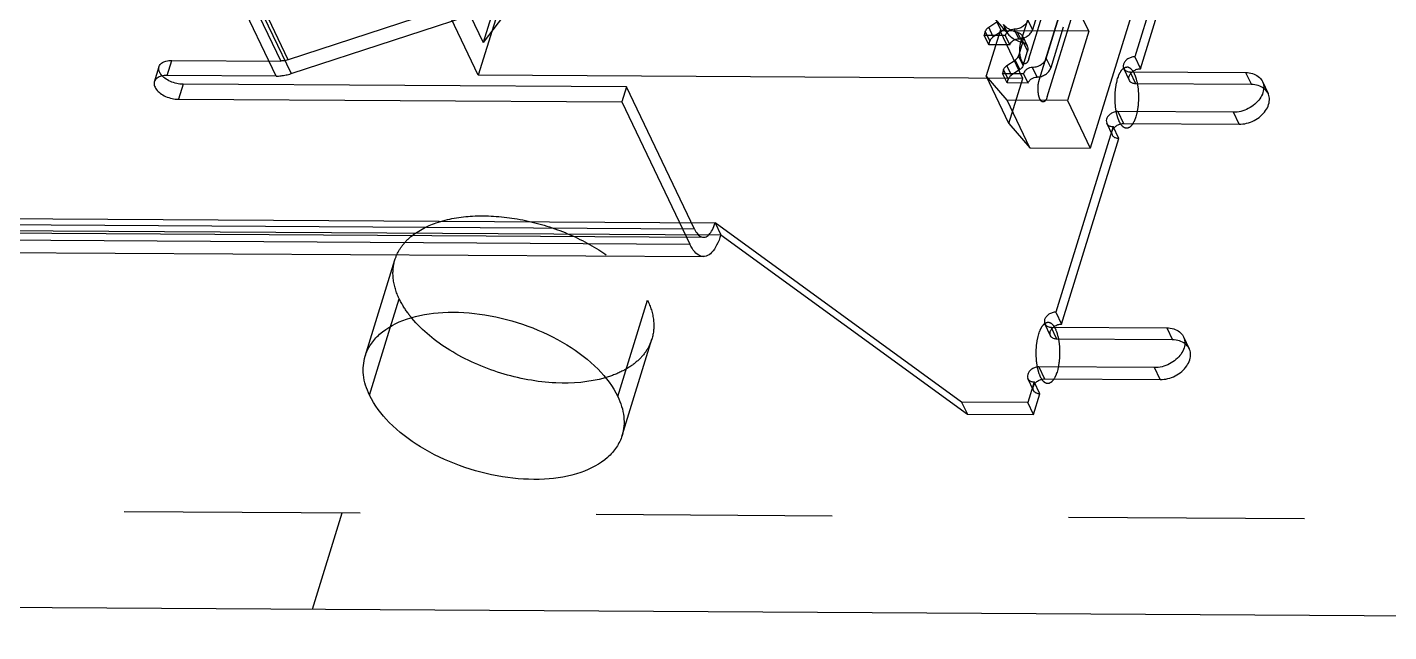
# Model space of a CAD drawing. Header units: millimetres. Extents: x 753 to 1632, y 352 to 973.
# Drawn here: x 1218.18 to 1235.9, y 762.42 to 770.29 of the extents above; entities that cross this region are included whole.
import ezdxf

# ---------------------------------------------------------------- set-up
doc = ezdxf.new("R2010")
doc.units = ezdxf.units.MM
doc.header["$LTSCALE"] = 30.734
doc.linetypes.add('HIDDEN', pattern=[0.2, 0.1, -0.1])
doc.layers.get('0').update_dxf_attribs({"linetype": 'CONTINUOUS'})
for name, color, linetype in [('02___PRT_ALL_AXES', 7, 'CONTINUOUS'), ('CURVES', 7, 'CONTINUOUS'), ('DEFAULT_2', 8, 'HIDDEN')]:
    doc.layers.add(name, color=color, linetype=linetype)

msp = doc.modelspace()

# ---------------------------------------------------------------- linework, layer by layer
at = {"color": 6, "linetype": 'Continuous'}
for p, q in [((1219.03127, 780.7326), (1224.11425, 770.09056)), ((1224.05063, 769.66381), (1218.88477, 780.4794)), ((1218.62815, 775.81681), (1221.47828, 769.84959)), ((1221.57586, 769.86544), (1218.72572, 775.83266)), ((1221.41776, 769.65376), (1218.56763, 775.62098)), ((1218.7625, 775.65259), (1221.61263, 769.68536)), ((1233.46897, 773.41545), (1232.01657, 768.71549)), ((1224.94723, 772.56519), (1224.05063, 769.66381)), ((1224.80072, 772.31199), (1224.11425, 770.09056)), ((1233.28243, 772.12891), (1232.59496, 769.90426)), ((1232.66918, 769.74887), (1233.35665, 771.97352)), ((1224.83193, 771.03172), (1224.11425, 770.09056)), ((1224.24016, 770.73617), (1221.57586, 769.86544)), ((1231.42866, 770.7871), (1231.26485, 770.25702)), ((1221.61263, 769.68536), (1224.27708, 770.55614)), ((1230.57219, 770.63264), (1230.9466, 770.19937)), ((1230.69468, 770.28776), (1230.80126, 770.35887)), ((1230.80126, 770.35887), (1230.86064, 770.23456)), ((1230.9466, 770.19937), (1230.88722, 770.32369)), ((1231.20548, 770.38134), (1231.26485, 770.25702)), ((1231.44299, 769.88407), (1231.60679, 770.41415)), ((1231.99759, 770.23636), (1231.90852, 770.42283)), ((1230.65051, 770.23253), (1230.63621, 770.18626)), ((1230.63621, 770.18626), (1230.91108, 770.18463)), ((1230.69559, 770.06194), (1230.63621, 770.18626)), ((1230.65051, 770.23253), (1230.70989, 770.10822)), ((1230.84294, 770.24323), (1230.66186, 769.65727)), ((1230.75406, 770.16345), (1230.69468, 770.28776)), ((1230.86064, 770.23456), (1230.75406, 770.16345)), ((1231.99759, 770.23636), (1230.84294, 770.24323)), ((1231.13982, 769.62164), (1230.84294, 770.24323)), ((1230.97053, 770.06044), (1230.91115, 770.18475)), ((1231.08719, 770.13848), (1231.02781, 770.2628)), ((1231.06971, 770.21945), (1231.12909, 770.09513)), ((1231.13722, 770.16954), (1231.1966, 770.04522)), ((1231.66617, 770.28983), (1231.50236, 769.75975)), ((1231.99759, 770.23636), (1231.71969, 769.33707)), ((1230.69559, 770.06194), (1230.70989, 770.10822)), ((1230.97046, 770.06031), (1230.69559, 770.06194)), ((1231.14048, 770.10302), (1231.08294, 769.91683)), ((1231.14048, 770.10302), (1231.19986, 769.9787)), ((1231.14232, 769.79252), (1231.19986, 769.9787)), ((1219.83431, 769.58061), (1219.89483, 769.77644)), ((1219.99894, 769.6622), (1220.05946, 769.85803)), ((1220.05946, 769.85803), (1221.47828, 769.84959)), ((1230.93219, 769.79049), (1231.03877, 769.86161)), ((1230.99157, 769.66618), (1230.93219, 769.79049)), ((1231.03877, 769.86161), (1231.09815, 769.73729)), ((1231.14232, 769.79252), (1231.08294, 769.91683)), ((1231.44299, 769.88407), (1231.50236, 769.75975)), ((1232.59496, 769.90426), (1232.66918, 769.74887)), ((1221.41776, 769.65376), (1219.99894, 769.6622)), ((1231.13982, 769.62164), (1224.05063, 769.66381)), ((1230.93452, 769.34174), (1230.66186, 769.65727)), ((1230.95875, 769.03568), (1230.66186, 769.65727)), ((1230.88802, 769.73527), (1230.87372, 769.68899)), ((1230.87372, 769.68899), (1231.14859, 769.68736)), ((1230.9331, 769.56467), (1230.87372, 769.68899)), ((1230.88802, 769.73527), (1230.9474, 769.61095)), ((1230.9331, 769.56467), (1230.9474, 769.61095)), ((1230.95875, 769.03568), (1231.13982, 769.62164)), ((1231.09815, 769.73729), (1230.99157, 769.66618)), ((1231.20804, 769.56317), (1231.14866, 769.68749)), ((1231.3247, 769.64121), (1231.26532, 769.76553)), ((1232.52613, 769.59708), (1232.4519, 769.75247)), ((1232.53444, 769.70843), (1234.03965, 769.69948)), ((1232.60866, 769.55304), (1232.53444, 769.70843)), ((1234.03965, 769.69948), (1234.11387, 769.54408)), ((1220.2079, 769.54724), (1220.14739, 769.3514)), ((1225.98116, 769.5129), (1220.2079, 769.54724)), ((1225.98116, 769.5129), (1225.92065, 769.31707)), ((1226.86441, 767.66368), (1225.98116, 769.5129)), ((1231.20797, 769.56304), (1230.9331, 769.56467)), ((1234.11387, 769.54408), (1232.60866, 769.55304)), ((1234.25755, 769.58321), (1234.33177, 769.42781)), ((1220.14739, 769.3514), (1225.92065, 769.31707)), ((1225.92065, 769.31707), (1226.80389, 767.46785)), ((1231.71969, 769.33707), (1230.93452, 769.34174)), ((1231.23141, 768.72016), (1230.93452, 769.34174)), ((1231.71969, 769.33707), (1232.01657, 768.71549)), ((1233.87989, 769.18248), (1232.37468, 769.19144)), ((1232.37468, 769.19144), (1232.4489, 769.03604)), ((1233.95411, 769.02709), (1233.87989, 769.18248)), ((1230.95875, 769.03568), (1231.23141, 768.72016)), ((1232.31416, 768.9956), (1231.56843, 766.58241)), ((1232.30585, 768.88425), (1232.23162, 769.03965)), ((1232.38838, 768.84021), (1232.31416, 768.9956)), ((1232.4489, 769.03604), (1233.95411, 769.02709)), ((1231.23141, 768.72016), (1232.01657, 768.71549)), ((1231.64265, 766.42701), (1232.38838, 768.84021)), ((1213.27807, 767.82696), (1227.13388, 767.74455)), ((1213.35229, 767.67157), (1227.20811, 767.58915)), ((1226.86441, 767.66368), (1213.70138, 767.74197)), ((1230.34235, 765.40985), (1227.13388, 767.74455)), ((1227.13388, 767.74455), (1227.20811, 767.58915)), ((1213.64086, 767.54614), (1226.80389, 767.46785)), ((1226.98247, 767.55535), (1213.81944, 767.63365)), ((1227.20811, 767.58915), (1230.41657, 765.25446)), ((1213.81795, 767.38365), (1226.98098, 767.30536)), ((1231.56843, 766.58241), (1231.64265, 766.42701)), ((1231.4996, 766.27522), (1231.42537, 766.43062)), ((1231.50791, 766.38658), (1233.01312, 766.37762)), ((1231.58213, 766.23118), (1231.50791, 766.38658)), ((1233.08734, 766.22223), (1231.58213, 766.23118)), ((1233.01312, 766.37762), (1233.08734, 766.22223)), ((1233.23102, 766.26135), (1233.30524, 766.10596)), ((1232.85336, 765.86063), (1231.34815, 765.86958)), ((1231.34815, 765.86958), (1231.42237, 765.71418)), ((1231.27931, 765.56239), (1231.20509, 765.71779)), ((1231.42237, 765.71418), (1232.92758, 765.70523)), ((1232.92758, 765.70523), (1232.85336, 765.86063)), ((1231.28763, 765.67375), (1231.20449, 765.40473)), ((1231.27872, 765.24933), (1231.36185, 765.51835)), ((1231.36185, 765.51835), (1231.28763, 765.67375)), ((1231.20449, 765.40473), (1230.34235, 765.40985)), ((1230.34235, 765.40985), (1230.41657, 765.25446)), ((1231.27872, 765.24933), (1231.20449, 765.40473)), ((1230.41657, 765.25446), (1231.27872, 765.24933))]:
    msp.add_line(p, q, dxfattribs=at)
at = {"color": 3, "linetype": 'Continuous'}
msp.add_line((1182.1711, 762.95504), (1271.40256, 762.42429), dxfattribs=at)
at = {"color": 6, "linetype": 'Continuous'}
for points, start_tangent, end_tangent in [([(1231.06971, 770.21945), (1230.99851, 770.24309), (1230.93701, 770.27822), (1230.88722, 770.32369)], (-0.97373317, 0.22769213), (-0.65383973, 0.75663307)), ([(1231.20548, 770.38134), (1231.18036, 770.33537), (1231.13816, 770.29717), (1231.08495, 770.27171), (1231.02781, 770.2628)], (-0.29524737, -0.95542084), (-0.99998231, 0.00594787)), ([(1230.65051, 770.23253), (1230.65992, 770.25279), (1230.67499, 770.27163), (1230.69468, 770.28776)], (0.29524737, 0.95542084), (0.83183915, 0.55501678)), ([(1230.75406, 770.16345), (1230.73437, 770.14731), (1230.7193, 770.12847), (1230.70989, 770.10822)], (-0.83183915, -0.55501678), (-0.29524737, -0.95542084)), ([(1230.90481, 770.28979), (1230.8954, 770.26953), (1230.88033, 770.25069), (1230.86064, 770.23456)], (-0.29524737, -0.95542084), (-0.83183915, -0.55501678)), ([(1231.02781, 770.2628), (1230.9903, 770.25695), (1230.95533, 770.24018), (1230.92763, 770.21509), (1230.91109, 770.18469)], (-0.99998231, 0.00594787), (-0.29183884, -0.95646751)), ([(1230.9466, 770.19937), (1230.99639, 770.1539), (1231.05788, 770.11877), (1231.12909, 770.09513)], (0.65383973, -0.75663307), (0.97373317, -0.22769213)), ([(1230.97046, 770.06037), (1230.98716, 770.09096), (1231.015, 770.11606), (1231.04993, 770.13271), (1231.08719, 770.13848)], (0.29183884, 0.95646751), (0.99998231, -0.00594787)), ([(1231.14048, 770.10302), (1231.1448, 770.14211), (1231.13338, 770.17663), (1231.10759, 770.20333), (1231.06971, 770.21945)], (0.29524737, 0.95542084), (-0.97373317, 0.22769213)), ([(1231.08719, 770.13848), (1231.14433, 770.14739), (1231.19753, 770.17285), (1231.23974, 770.21105), (1231.26485, 770.25702)], (0.99998231, -0.00594787), (0.29524737, 0.95542084)), ([(1231.12909, 770.09513), (1231.16697, 770.07901), (1231.19276, 770.05232), (1231.20418, 770.0178), (1231.19986, 769.9787)], (0.97373317, -0.22769213), (-0.29524737, -0.95542084)), ([(1220.2079, 769.54724), (1220.12405, 769.55717), (1220.04184, 769.58459), (1219.97136, 769.6257), (1219.91959, 769.67641), (1219.89352, 769.73031), (1219.89633, 769.78085), (1219.92755, 769.82191), (1219.98432, 769.84895), (1220.05946, 769.85803)], (-0.99998231, 0.00594787), (0.99998231, -0.00594787)), ([(1221.57586, 769.86544), (1221.54321, 769.85656), (1221.51048, 769.85125), (1221.47828, 769.84959)], (-0.95038617, -0.31107255), (-0.99998231, 0.00594787)), ([(1230.88802, 769.73527), (1230.89743, 769.75552), (1230.9125, 769.77436), (1230.93219, 769.79049)], (0.29524737, 0.95542084), (0.83183915, 0.55501678)), ([(1231.03877, 769.86161), (1231.05846, 769.87774), (1231.07353, 769.89658), (1231.08294, 769.91683)], (0.83183915, 0.55501678), (0.29524737, 0.95542084)), ([(1231.14232, 769.79252), (1231.13291, 769.77226), (1231.11784, 769.75342), (1231.09815, 769.73729)], (-0.29524737, -0.95542084), (-0.83183915, -0.55501678)), ([(1231.44299, 769.88407), (1231.41787, 769.8381), (1231.37567, 769.7999), (1231.32246, 769.77444), (1231.26532, 769.76553)], (-0.29524737, -0.95542084), (-0.99998231, 0.00594787)), ([(1232.59496, 769.90426), (1232.54821, 769.89699), (1232.50443, 769.87606), (1232.46986, 769.84477), (1232.44936, 769.80742), (1232.44637, 769.76993), (1232.46128, 769.73804), (1232.49215, 769.71631), (1232.53444, 769.70843)], (-0.99998231, 0.00594787), (0.99998231, -0.00594787)), ([(1219.99894, 769.6622), (1219.92413, 769.65321), (1219.86772, 769.62661), (1219.83623, 769.5861), (1219.83273, 769.53573), (1219.85815, 769.48183), (1219.90939, 769.43097), (1219.98012, 769.38931), (1220.06312, 769.36143), (1220.14739, 769.3514)], (-0.99998231, 0.00594787), (0.99998231, -0.00594787)), ([(1221.41776, 769.65376), (1221.48206, 769.65706), (1221.54743, 769.66766), (1221.61263, 769.68536)], (0.99998231, -0.00594787), (0.95052606, 0.31064482)), ([(1230.99157, 769.66618), (1230.97188, 769.65004), (1230.95681, 769.6312), (1230.9474, 769.61095)], (-0.83183915, -0.55501678), (-0.29524737, -0.95542084)), ([(1231.26532, 769.76553), (1231.22781, 769.75968), (1231.19284, 769.74291), (1231.16514, 769.71782), (1231.1486, 769.68742)], (-0.99998231, 0.00594787), (-0.29183884, -0.95646751)), ([(1231.20797, 769.5631), (1231.22467, 769.59369), (1231.25251, 769.61879), (1231.28745, 769.63544), (1231.3247, 769.64121)], (0.29183884, 0.95646751), (0.99998231, -0.00594787)), ([(1231.3247, 769.64121), (1231.38184, 769.65012), (1231.43505, 769.67559), (1231.47725, 769.71378), (1231.50236, 769.75975)], (0.99998231, -0.00594787), (0.29524737, 0.95542084)), ([(1232.60866, 769.55304), (1232.56657, 769.56084), (1232.53587, 769.58221), (1232.52073, 769.6138), (1232.52334, 769.65125), (1232.5435, 769.68864), (1232.57802, 769.72024), (1232.62218, 769.74152), (1232.66918, 769.74887)], (-0.99998231, 0.00594787), (0.99998231, -0.00594787)), ([(1234.03965, 769.69948), (1234.13021, 769.68618), (1234.20367, 769.64896), (1234.25328, 769.59155), (1234.27434, 769.51938), (1234.2646, 769.43917)], (0.99998231, -0.00594787), (-0.29524737, -0.95542084)), ([(1234.2646, 769.43917), (1234.22482, 769.35912), (1234.1593, 769.28746), (1234.07445, 769.23086), (1233.97831, 769.19465), (1233.87989, 769.18248)], (-0.29524737, -0.95542084), (-0.99998231, 0.00594787)), ([(1234.33882, 769.28377), (1234.34857, 769.364), (1234.32749, 769.43617), (1234.27788, 769.49357), (1234.20443, 769.53079), (1234.11387, 769.54408)], (0.29524737, 0.95542084), (-0.99998231, 0.00594787)), ([(1233.95411, 769.02709), (1234.05254, 769.03926), (1234.14869, 769.07547), (1234.23353, 769.13208), (1234.29905, 769.20374), (1234.33882, 769.28377)], (0.99998231, -0.00594787), (0.29524737, 0.95542084)), ([(1232.37468, 769.19144), (1232.32793, 769.18416), (1232.28415, 769.16323), (1232.24958, 769.13194), (1232.22908, 769.09459), (1232.22609, 769.0571), (1232.241, 769.02521), (1232.27187, 769.00348), (1232.31416, 768.9956)], (-0.99998231, 0.00594787), (0.99998231, -0.00594787)), ([(1232.38838, 768.84021), (1232.34629, 768.84801), (1232.31559, 768.86939), (1232.30045, 768.90097), (1232.30306, 768.93843), (1232.32322, 768.97581), (1232.35774, 769.00741), (1232.4019, 769.02869), (1232.4489, 769.03604)], (-0.99998231, 0.00594787), (0.99998231, -0.00594787)), ([(1226.86441, 767.66368), (1226.90708, 767.59645), (1226.95495, 767.56072), (1227.00482, 767.55863), (1227.05337, 767.59025), (1227.09739, 767.65355), (1227.13388, 767.74455)], (0.43099323, -0.90235516), (0.29524737, 0.95542084)), ([(1227.20811, 767.58915), (1227.15336, 767.45267), (1227.08735, 767.35771), (1227.01452, 767.31028), (1226.93972, 767.3134), (1226.8679, 767.36699), (1226.80389, 767.46785)], (-0.29524737, -0.95542084), (-0.43099323, 0.90235516)), ([(1231.56843, 766.58241), (1231.52168, 766.57514), (1231.4779, 766.5542), (1231.44333, 766.52291), (1231.42282, 766.48556), (1231.41984, 766.44807), (1231.43475, 766.41618), (1231.46562, 766.39446), (1231.50791, 766.38658)], (-0.99998231, 0.00594787), (0.99998231, -0.00594787)), ([(1231.58213, 766.23118), (1231.54004, 766.23898), (1231.50934, 766.26036), (1231.4942, 766.29194), (1231.49681, 766.3294), (1231.51697, 766.36679), (1231.55149, 766.39838), (1231.59565, 766.41966), (1231.64265, 766.42701)], (-0.99998231, 0.00594787), (0.99998231, -0.00594787)), ([(1233.01312, 766.37762), (1233.10368, 766.36432), (1233.17714, 766.32711), (1233.22675, 766.2697), (1233.24781, 766.19753), (1233.23807, 766.11731)], (0.99998231, -0.00594787), (-0.29524737, -0.95542084)), ([(1233.23807, 766.11731), (1233.19829, 766.03727), (1233.13277, 765.96561), (1233.04792, 765.909), (1232.95178, 765.8728), (1232.85336, 765.86063)], (-0.29524737, -0.95542084), (-0.99998231, 0.00594787)), ([(1233.31229, 765.96192), (1233.32203, 766.04214), (1233.30096, 766.11431), (1233.25135, 766.17172), (1233.17789, 766.20893), (1233.08734, 766.22223)], (0.29524737, 0.95542084), (-0.99998231, 0.00594787)), ([(1231.34815, 765.86958), (1231.3014, 765.86231), (1231.25762, 765.84137), (1231.22305, 765.81009), (1231.20254, 765.77273), (1231.19956, 765.73525), (1231.21447, 765.70335), (1231.24534, 765.68163), (1231.28763, 765.67375)], (-0.99998231, 0.00594787), (0.99998231, -0.00594787)), ([(1232.92758, 765.70523), (1233.02601, 765.7174), (1233.12216, 765.75362), (1233.207, 765.81022), (1233.27251, 765.88188), (1233.31229, 765.96192)], (0.99998231, -0.00594787), (0.29524737, 0.95542084)), ([(1231.36185, 765.51835), (1231.31976, 765.52615), (1231.28906, 765.54753), (1231.27391, 765.57911), (1231.27653, 765.61657), (1231.29669, 765.65396), (1231.33121, 765.68555), (1231.37537, 765.70683), (1231.42237, 765.71418)], (-0.99998231, 0.00594787), (0.99998231, -0.00594787))]:
    msp.add_spline(points, degree=3, dxfattribs=dict(at, start_tangent=start_tangent, end_tangent=end_tangent))
at = {"layer": '02___PRT_ALL_AXES', "color": 8, "linetype": 'HIDDEN'}
for p, q in [((1222.57801, 766.01062), (1222.96531, 767.26395)), ((1222.90398, 766.37889), (1223.02079, 766.75688)), ((1225.8665, 765.48433), (1226.25381, 766.73765)), ((1225.92198, 764.97726), (1226.30928, 766.23058))]:
    msp.add_line(p, q, dxfattribs=at)
at = {"layer": '02___PRT_ALL_AXES', "color": 7, "linetype": 'Continuous'}
msp.add_line((1222.63348, 765.50356), (1222.90398, 766.37889), dxfattribs=at)
at = {"layer": '02___PRT_ALL_AXES', "color": 8, "linetype": 'HIDDEN'}
for points, start_tangent, end_tangent in [([(1222.96541, 767.26426), (1223.03735, 767.41522), (1223.15321, 767.54789), (1223.50299, 767.74416), (1223.97659, 767.83161), (1224.5223, 767.8007), (1225.08056, 767.65482), (1225.59045, 767.40986), (1225.99628, 767.09264), (1226.25381, 766.73765)], (0.2957247, 0.95527321), (0.43099323, -0.90235516)), ([(1223.02079, 766.75688), (1222.94327, 767.01849), (1222.96541, 767.26426)], (-0.43099323, 0.90235516), (0.2957247, 0.95527321)), ([(1223.18518, 766.50459), (1223.13622, 766.56704), (1223.02079, 766.75688)], (-0.63829929, 0.76978829), (-0.43099323, 0.90235516)), ([(1226.25381, 766.73765), (1226.33132, 766.47604), (1226.30919, 766.23027)], (0.43099323, -0.90235516), (-0.2957247, -0.95527321)), ([(1226.30919, 766.23027), (1226.22932, 766.06762), (1226.09825, 765.92678), (1225.92013, 765.81237), (1225.70074, 765.72804)], (-0.2957247, -0.95527321), (-0.96119669, -0.27586397))]:
    msp.add_spline(points, degree=3, dxfattribs=dict(at, start_tangent=start_tangent, end_tangent=end_tangent))
at = {"layer": '02___PRT_ALL_AXES', "color": 3, "linetype": 'Continuous'}
for points, start_tangent, end_tangent in [([(1222.5781, 766.01094), (1222.65004, 766.1619), (1222.7659, 766.29457), (1223.11569, 766.49084), (1223.58928, 766.57829), (1224.135, 766.54738), (1224.69325, 766.40149), (1225.20314, 766.15654), (1225.60897, 765.83932), (1225.8665, 765.48433)], (0.2957247, 0.95527321), (0.43099323, -0.90235516)), ([(1222.63348, 765.50356), (1222.55597, 765.76517), (1222.5781, 766.01094)], (-0.43099323, 0.90235516), (0.2957247, 0.95527321)), ([(1225.92188, 764.97694), (1225.84995, 764.82598), (1225.73408, 764.69332), (1225.3843, 764.49705), (1224.9107, 764.4096), (1224.36499, 764.44051), (1223.80673, 764.58639), (1223.29684, 764.83135), (1222.89101, 765.14856), (1222.63348, 765.50356)], (-0.2957247, -0.95527321), (-0.43099323, 0.90235516)), ([(1225.8665, 765.48433), (1225.94402, 765.22271), (1225.92188, 764.97694)], (0.43099323, -0.90235516), (-0.2957247, -0.95527321))]:
    msp.add_spline(points, degree=3, dxfattribs=dict(at, start_tangent=start_tangent, end_tangent=end_tangent))
at = {"layer": '02___PRT_ALL_AXES', "color": 7, "linetype": 'Continuous', "start_tangent": (-0.96119669, -0.27586397), "end_tangent": (-0.63829929, 0.76978829)}
msp.add_spline([(1225.70074, 765.72804), (1225.05922, 765.66203), (1224.34241, 765.7897), (1223.67821, 766.08833), (1223.18518, 766.50459)], degree=3, dxfattribs=at)
at = {"layer": 'CURVES', "color": 4, "linetype": 'Continuous'}
for p, q in [((1231.11428, 770.09708), (1231.46527, 771.23291)), ((1231.21819, 769.87953), (1231.56918, 771.01535)), ((1231.35179, 769.59981), (1231.70278, 770.73564)), ((1231.4557, 769.38226), (1231.80669, 770.51808))]:
    msp.add_line(p, q, dxfattribs=at)
for points, start_tangent, end_tangent in [([(1231.21819, 769.87953), (1231.21358, 769.86725), (1231.21127, 769.86111), (1231.20897, 769.85497), (1231.20626, 769.8501), (1231.20355, 769.84523), (1231.20084, 769.84036), (1231.19812, 769.8355), (1231.19511, 769.83208), (1231.19209, 769.82867), (1231.18908, 769.82525), (1231.18606, 769.82184), (1231.1828, 769.81999), (1231.17954, 769.81815), (1231.17628, 769.8163), (1231.17302, 769.81445), (1231.16974, 769.81431), (1231.16647, 769.81417), (1231.1632, 769.81402), (1231.15993, 769.81388), (1231.15672, 769.81539), (1231.15351, 769.81691), (1231.1503, 769.81843), (1231.14709, 769.81995), (1231.14406, 769.82307), (1231.14103, 769.82619), (1231.138, 769.82931), (1231.13497, 769.83243), (1231.1322, 769.83712), (1231.12942, 769.84182), (1231.12665, 769.84652), (1231.12387, 769.85122), (1231.12155, 769.85716), (1231.11923, 769.86309), (1231.11691, 769.86903), (1231.11459, 769.87496), (1231.11276, 769.88197), (1231.11093, 769.88899), (1231.10727, 769.90302), (1231.10473, 769.91867), (1231.1022, 769.93432), (1231.10087, 769.95131), (1231.09954, 769.96829), (1231.09952, 769.98536), (1231.09949, 770.00244), (1231.10074, 770.01924), (1231.10199, 770.03605), (1231.10446, 770.05194), (1231.10693, 770.06784), (1231.1106, 770.08246), (1231.11428, 770.09708)], (-0.35144619, -0.93620808), (0.24371297, 0.9698474)), ([(1232.37329, 769.6221), (1232.38383, 769.65016), (1232.38909, 769.66419), (1232.39173, 769.6712), (1232.39436, 769.67822), (1232.39746, 769.68378), (1232.40056, 769.68935), (1232.40676, 769.70048), (1232.41295, 769.71161), (1232.41605, 769.71717), (1232.41915, 769.72274), (1232.4226, 769.72664), (1232.42604, 769.73054), (1232.43293, 769.73834), (1232.43983, 769.74614), (1232.44327, 769.75005), (1232.44672, 769.75395), (1232.45045, 769.75606), (1232.45417, 769.75817), (1232.46163, 769.76239), (1232.46909, 769.76661), (1232.47281, 769.76872), (1232.47654, 769.77083), (1232.48028, 769.77099), (1232.48402, 769.77116), (1232.49149, 769.77149), (1232.49897, 769.77182), (1232.50271, 769.77198), (1232.50645, 769.77215), (1232.51012, 769.77041), (1232.51379, 769.76868), (1232.52112, 769.76521), (1232.52846, 769.76175), (1232.53213, 769.76001), (1232.5358, 769.75828), (1232.53926, 769.75471), (1232.54272, 769.75115), (1232.54965, 769.74402), (1232.55657, 769.73689), (1232.56003, 769.73332), (1232.56349, 769.72975), (1232.56666, 769.72438), (1232.56984, 769.71901), (1232.57618, 769.70827), (1232.58253, 769.69753), (1232.5857, 769.69216), (1232.58887, 769.68679), (1232.59153, 769.68001), (1232.59418, 769.67323), (1232.59949, 769.65966), (1232.60479, 769.6461), (1232.60744, 769.63931), (1232.6101, 769.63253), (1232.61219, 769.62451), (1232.61428, 769.6165), (1232.61846, 769.60047), (1232.62264, 769.58443), (1232.62473, 769.57642), (1232.62682, 769.5684), (1232.62827, 769.55946), (1232.62972, 769.55051), (1232.63262, 769.53263), (1232.63552, 769.51474), (1232.63842, 769.49685), (1232.63993, 769.47744), (1232.64145, 769.45803), (1232.64297, 769.43862), (1232.64449, 769.41921), (1232.64451, 769.39969), (1232.64454, 769.38018), (1232.64457, 769.36067), (1232.6446, 769.34115), (1232.64317, 769.32195), (1232.64175, 769.30274), (1232.64032, 769.28354), (1232.63889, 769.26433), (1232.63607, 769.24616), (1232.63325, 769.228), (1232.63042, 769.20983), (1232.6276, 769.19166), (1232.6234, 769.17495), (1232.6192, 769.15825), (1232.6108, 769.12483)], (0.35144619, 0.93620808), (-0.24371297, -0.9698474)), ([(1231.4557, 769.38226), (1231.45109, 769.36998), (1231.44878, 769.36384), (1231.44648, 769.3577), (1231.44377, 769.35283), (1231.44106, 769.34797), (1231.43835, 769.3431), (1231.43564, 769.33823), (1231.43262, 769.33481), (1231.42961, 769.3314), (1231.42659, 769.32799), (1231.42357, 769.32457), (1231.42031, 769.32273), (1231.41705, 769.32088), (1231.41379, 769.31903), (1231.41053, 769.31719), (1231.40726, 769.31704), (1231.40398, 769.3169), (1231.40071, 769.31675), (1231.39744, 769.31661), (1231.39423, 769.31813), (1231.39102, 769.31964), (1231.38781, 769.32116), (1231.3846, 769.32268), (1231.38157, 769.3258), (1231.37854, 769.32892), (1231.37551, 769.33204), (1231.37249, 769.33516), (1231.36971, 769.33986), (1231.36693, 769.34455), (1231.36416, 769.34925), (1231.36138, 769.35395), (1231.35906, 769.35989), (1231.35674, 769.36582), (1231.35442, 769.37176), (1231.3521, 769.37769), (1231.35027, 769.38471), (1231.34844, 769.39172), (1231.34478, 769.40575), (1231.34224, 769.4214), (1231.33971, 769.43705), (1231.33838, 769.45404), (1231.33705, 769.47102), (1231.33703, 769.4881), (1231.337, 769.50517), (1231.33825, 769.52197), (1231.3395, 769.53878), (1231.34197, 769.55468), (1231.34444, 769.57057), (1231.34811, 769.58519), (1231.35179, 769.59981)], (-0.35144619, -0.93620808), (0.24371297, 0.9698474)), ([(1232.6108, 769.12483), (1232.60027, 769.09676), (1232.595, 769.08273), (1232.59237, 769.07572), (1232.58973, 769.0687), (1232.58664, 769.06314), (1232.58354, 769.05757), (1232.57734, 769.04644), (1232.57114, 769.03531), (1232.56804, 769.02975), (1232.56495, 769.02419), (1232.5615, 769.02028), (1232.55805, 769.01638), (1232.55116, 769.00858), (1232.54427, 769.00078), (1232.54082, 768.99687), (1232.53738, 768.99297), (1232.53365, 768.99086), (1232.52992, 768.98875), (1232.52247, 768.98453), (1232.51501, 768.98031), (1232.51128, 768.9782), (1232.50755, 768.97609), (1232.50382, 768.97593), (1232.50008, 768.97576), (1232.4926, 768.97543), (1232.48513, 768.9751), (1232.48139, 768.97494), (1232.47765, 768.97477), (1232.47398, 768.97651), (1232.47031, 768.97824), (1232.46297, 768.98171), (1232.45563, 768.98517), (1232.45196, 768.98691), (1232.44829, 768.98864), (1232.44483, 768.99221), (1232.44137, 768.99577), (1232.43445, 769.0029), (1232.42753, 769.01004), (1232.42407, 769.0136), (1232.4206, 769.01717), (1232.41743, 769.02254), (1232.41426, 769.02791), (1232.40791, 769.03865), (1232.40157, 769.04939), (1232.39839, 769.05476), (1232.39522, 769.06013), (1232.39257, 769.06691), (1232.38992, 769.0737), (1232.38461, 769.08726), (1232.3793, 769.10083), (1232.37665, 769.10761), (1232.374, 769.11439), (1232.37191, 769.12241), (1232.36982, 769.13042), (1232.36564, 769.14645), (1232.36145, 769.16249), (1232.35936, 769.1705), (1232.35727, 769.17852), (1232.35582, 769.18746), (1232.35438, 769.19641), (1232.35148, 769.2143), (1232.34858, 769.23218), (1232.34568, 769.25007), (1232.34416, 769.26948), (1232.34264, 769.28889), (1232.34113, 769.3083), (1232.33961, 769.32771), (1232.33958, 769.34723), (1232.33955, 769.36674), (1232.33953, 769.38625), (1232.3395, 769.40577), (1232.34093, 769.42497), (1232.34235, 769.44418), (1232.34378, 769.46339), (1232.3452, 769.48259), (1232.34803, 769.50076), (1232.35085, 769.51892), (1232.35367, 769.53709), (1232.3565, 769.55526), (1232.3607, 769.57197), (1232.36489, 769.58868), (1232.37329, 769.6221)], (-0.35144619, -0.93620808), (0.24371297, 0.9698474)), ([(1231.34693, 766.30079), (1231.35747, 766.32885), (1231.36273, 766.34288), (1231.36537, 766.3499), (1231.368, 766.35691), (1231.3711, 766.36248), (1231.3742, 766.36804), (1231.38039, 766.37917), (1231.38659, 766.3903), (1231.38969, 766.39587), (1231.39279, 766.40143), (1231.39624, 766.40533), (1231.39968, 766.40923), (1231.40657, 766.41704), (1231.41346, 766.42484), (1231.41691, 766.42874), (1231.42036, 766.43264), (1231.42408, 766.43475), (1231.42781, 766.43686), (1231.43527, 766.44108), (1231.44272, 766.4453), (1231.44645, 766.44741), (1231.45018, 766.44952), (1231.45392, 766.44969), (1231.45766, 766.44985), (1231.46513, 766.45018), (1231.47261, 766.45051), (1231.47635, 766.45068), (1231.48009, 766.45084), (1231.48375, 766.44911), (1231.48742, 766.44737), (1231.49476, 766.44391), (1231.5021, 766.44044), (1231.50577, 766.43871), (1231.50944, 766.43697), (1231.5129, 766.43341), (1231.51636, 766.42984), (1231.52329, 766.42271), (1231.53021, 766.41558), (1231.53367, 766.41201), (1231.53713, 766.40845), (1231.5403, 766.40308), (1231.54348, 766.39771), (1231.54982, 766.38697), (1231.55617, 766.37623), (1231.55934, 766.37086), (1231.56251, 766.36549), (1231.56517, 766.3587), (1231.56782, 766.35192), (1231.57312, 766.33836), (1231.57843, 766.32479), (1231.58108, 766.31801), (1231.58374, 766.31122), (1231.58583, 766.30321), (1231.58792, 766.29519), (1231.5921, 766.27916), (1231.59628, 766.26313), (1231.59837, 766.25511), (1231.60046, 766.2471), (1231.60191, 766.23815), (1231.60336, 766.22921), (1231.60626, 766.21132), (1231.60916, 766.19343), (1231.61205, 766.17554), (1231.61357, 766.15613), (1231.61509, 766.13672), (1231.61661, 766.11731), (1231.61813, 766.0979), (1231.61815, 766.07839), (1231.61818, 766.05887), (1231.61821, 766.03936), (1231.61824, 766.01985), (1231.61681, 766.00064), (1231.61538, 765.98144), (1231.61396, 765.96223), (1231.61253, 765.94302), (1231.60971, 765.92486), (1231.60689, 765.90669), (1231.60406, 765.88852), (1231.60124, 765.87036), (1231.59704, 765.85365), (1231.59284, 765.83694), (1231.58444, 765.80352)], (0.35144619, 0.93620808), (-0.24371297, -0.9698474)), ([(1231.58444, 765.80352), (1231.57391, 765.77546), (1231.56864, 765.76143), (1231.56601, 765.75441), (1231.56337, 765.7474), (1231.56028, 765.74183), (1231.55718, 765.73627), (1231.55098, 765.72514), (1231.54478, 765.71401), (1231.54168, 765.70844), (1231.53858, 765.70288), (1231.53514, 765.69898), (1231.53169, 765.69508), (1231.5248, 765.68727), (1231.51791, 765.67947), (1231.51446, 765.67557), (1231.51102, 765.67167), (1231.50729, 765.66956), (1231.50356, 765.66745), (1231.49611, 765.66323), (1231.48865, 765.65901), (1231.48492, 765.6569), (1231.48119, 765.65479), (1231.47746, 765.65462), (1231.47372, 765.65446), (1231.46624, 765.65413), (1231.45876, 765.6538), (1231.45503, 765.65363), (1231.45129, 765.65347), (1231.44762, 765.6552), (1231.44395, 765.65693), (1231.43661, 765.6604), (1231.42927, 765.66387), (1231.4256, 765.6656), (1231.42193, 765.66734), (1231.41847, 765.6709), (1231.41501, 765.67447), (1231.40809, 765.6816), (1231.40117, 765.68873), (1231.3977, 765.6923), (1231.39424, 765.69586), (1231.39107, 765.70123), (1231.3879, 765.7066), (1231.38155, 765.71734), (1231.37521, 765.72808), (1231.37203, 765.73345), (1231.36886, 765.73882), (1231.36621, 765.74561), (1231.36355, 765.75239), (1231.35825, 765.76595), (1231.35294, 765.77952), (1231.35029, 765.7863), (1231.34764, 765.79308), (1231.34555, 765.8011), (1231.34346, 765.80912), (1231.33928, 765.82515), (1231.33509, 765.84118), (1231.333, 765.8492), (1231.33091, 765.85721), (1231.32946, 765.86616), (1231.32801, 765.8751), (1231.32512, 765.89299), (1231.32222, 765.91088), (1231.31932, 765.92877), (1231.3178, 765.94818), (1231.31628, 765.96759), (1231.31477, 765.987), (1231.31325, 766.00641), (1231.31322, 766.02592), (1231.31319, 766.04543), (1231.31317, 766.06495), (1231.31314, 766.08446), (1231.31456, 766.10367), (1231.31599, 766.12287), (1231.31742, 766.14208), (1231.31884, 766.16128), (1231.32166, 766.17945), (1231.32449, 766.19762), (1231.32731, 766.21578), (1231.33014, 766.23395), (1231.33433, 766.25066), (1231.33853, 766.26737), (1231.34693, 766.30079)], (-0.35144619, -0.93620808), (0.24371297, 0.9698474))]:
    msp.add_spline(points, degree=3, dxfattribs=dict(at, start_tangent=start_tangent, end_tangent=end_tangent))
at = {"layer": 'DEFAULT_2', "color": 8, "linetype": 'HIDDEN'}
for p, q in [((1182.5584, 764.20836), (1271.78987, 763.67761)), ((1221.89111, 762.71878), (1222.27841, 763.97211))]:
    msp.add_line(p, q, dxfattribs=at)

doc.saveas('drawing.dxf')
